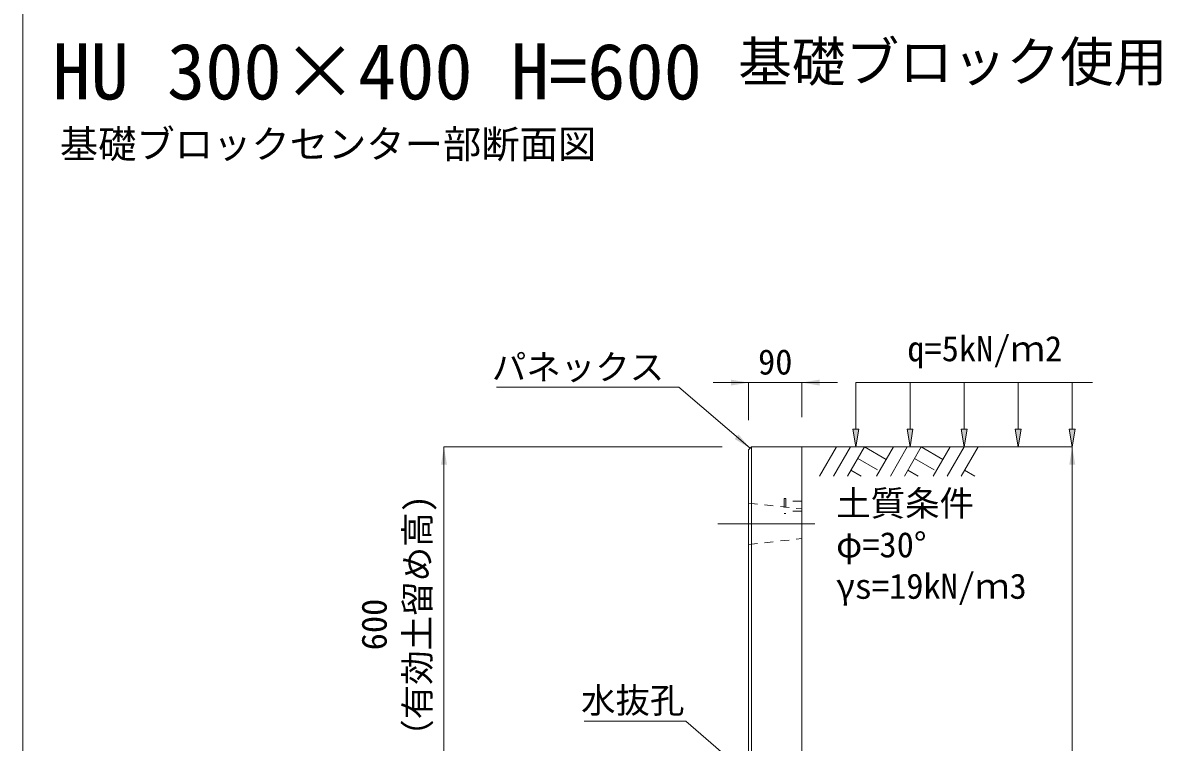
# Model space of a CAD drawing. Units: millimetres at full size. Extents: x 187207 to 255567, y 882048 to 905686.
# Drawn here: x 202997 to 204922, y 897511 to 898727 of the extents above; entities that cross this region are included whole.
import ezdxf
from ezdxf.enums import TextEntityAlignment as Align

# ---------------------------------------------------------------- set-up
doc = ezdxf.new("R2010")
doc.units = ezdxf.units.MM
doc.header["$LTSCALE"] = 20
doc.linetypes.add('USER1', pattern=[28.575, 19.05, -3.175, 3.175, -3.175])
doc.linetypes.add('USER2', pattern=[1.35, 0.75, -0.6])
for name, color, linetype, lineweight in [('0_2', 7, 'Continuous', 20), ('パネックス', 2, 'Continuous', 13), ('図枠', 5, 'Continuous', 13), ('寸法線', 7, 'Continuous', 13), ('引出線', 4, 'Continuous', 13), ('ｲﾝｻｰﾄ', 3, 'USER2', 9), ('ﾊｯﾁﾝｸﾞ', 7, 'Continuous', 5)]:
    doc.layers.add(name, color=color, linetype=linetype, lineweight=lineweight)
doc.layers.add('文字', color=7, linetype='Continuous')
doc.styles.add('ＭＳ ゴシック', font='')
doc.styles.get('ＭＳ ゴシック').set_extended_font_data('MS Gothic')

# ---------------------------------------------------------------- blocks, each defined once
blk = doc.blocks.new('filled_arrow')
at = {"color": 0, "linetype": 'Continuous', "lineweight": -2}
blk.add_solid([(7.5, 1.25), (0, 0), (7.5, -1.25)], dxfattribs=at)

msp = doc.modelspace()

# ---------------------------------------------------------------- hatches: boundary and pattern name
at = {"layer": '寸法線'}
for points in [[(204410.79, 898040.37), (204405.79, 898010.37), (204400.79, 898040.37)], [(204502.2, 898040.37), (204497.2, 898010.37), (204492.2, 898040.37)], [(204593.61, 898040.37), (204588.61, 898010.37), (204583.61, 898040.37)], [(204685.03, 898040.37), (204680.03, 898010.37), (204675.03, 898040.37)], [(204776.44, 898040.37), (204771.44, 898010.37), (204766.44, 898040.37)]]:
    msp.add_hatch(color=256, dxfattribs=at).paths.add_polyline_path(points)

# ---------------------------------------------------------------- linework, layer by layer
at = {"layer": '0_2'}
msp.add_line((204314.37, 898010.37), (204714.37, 898010.37), dxfattribs=at)
at = {"layer": 'パネックス'}
for p, q in [((204229.37, 898010.37), (204224.37, 898005.37)), ((204224.37, 897410.37), (204224.37, 898005.37)), ((204229.37, 898010.37), (204314.37, 898010.37)), ((204314.37, 898010.37), (204314.37, 896840.37)), ((204314.37, 898010.37), (204314.37, 897880.37))]:
    msp.add_line(p, q, dxfattribs=at)
at = {"layer": 'パネックス', "lineweight": 5}
msp.add_line((204229.37, 898010.37), (204229.37, 897410.37), dxfattribs=at)
at = {"layer": 'パネックス', "linetype": 'USER2', "lineweight": 9}
for p, q in [((204224.37, 897915.37), (204314.37, 897905.37)), ((204224.37, 897845.37), (204314.37, 897855.37))]:
    msp.add_line(p, q, dxfattribs=at)
at = {"layer": '図枠'}
msp.add_line((202997.37, 904948.33), (202997.37, 882048.33), dxfattribs=at)
at = {"layer": '寸法線'}
for p, q in [((204164.37, 898118.92), (204374.37, 898118.92)), ((204224.37, 898055.37), (204224.37, 898118.92)), ((204314.37, 898060.37), (204314.37, 898118.92)), ((203709.37, 897410.37), (203709.37, 898010.37)), ((204179.37, 898010.37), (203709.37, 898010.37)), ((204364.37, 898010.37), (204771.44, 898010.37)), ((204771.44, 896840.37), (204771.44, 898010.37))]:
    msp.add_line(p, q, dxfattribs=at)
at = {"layer": '寸法線', "lineweight": 9}
for p, q in [((204805.79, 898118.92), (204405.79, 898118.92)), ((204405.79, 898040.37), (204405.79, 898118.92)), ((204497.2, 898040.37), (204497.2, 898118.92)), ((204588.61, 898040.37), (204588.61, 898118.92)), ((204680.03, 898040.37), (204680.03, 898118.92)), ((204771.44, 898040.37), (204771.44, 898118.92))]:
    msp.add_line(p, q, dxfattribs=at)
at = {"layer": '寸法線', "linetype": 'USER1', "lineweight": 9}
msp.add_line((204172.52, 897880.37), (204336.23, 897880.37), dxfattribs=at)
at = {"layer": '寸法線', "lineweight": 9}
for points in [[(204410.79, 898040.37), (204405.79, 898010.37), (204400.79, 898040.37)], [(204502.2, 898040.37), (204497.2, 898010.37), (204492.2, 898040.37)], [(204593.61, 898040.37), (204588.61, 898010.37), (204583.61, 898040.37)], [(204685.03, 898040.37), (204680.03, 898010.37), (204675.03, 898040.37)], [(204776.44, 898040.37), (204771.44, 898010.37), (204766.44, 898040.37)]]:
    msp.add_lwpolyline(points, close=True, dxfattribs=at)
at = {"layer": '引出線'}
for points in [[(204226.87, 898007.87), (204106.66, 898111.33), (203798.41, 898111.33)], [(204224.37, 897455.37), (204118.14, 897547.09), (203946.4, 897547.09)]]:
    msp.add_lwpolyline(points, dxfattribs=at)
at = {"layer": 'ｲﾝｻｰﾄ'}
for p, q in [((204287.37, 897922.87), (204284.37, 897922.87)), ((204284.37, 897922.87), (204284.37, 897897.87)), ((204287.37, 897922.87), (204287.37, 897897.87)), ((204314.37, 897918.87), (204287.37, 897918.87)), ((204314.37, 897918.87), (204314.37, 897901.87)), ((204287.37, 897897.87), (204284.37, 897897.87)), ((204314.37, 897901.87), (204287.37, 897901.87))]:
    msp.add_line(p, q, dxfattribs=at)
at = {"layer": 'ﾊｯﾁﾝｸﾞ', "lineweight": 9}
for p, q in [((204373.02, 898010.36), (204344.37, 897960.74)), ((204396.64, 898010.36), (204367.99, 897960.74)), ((204420.27, 898010.36), (204391.62, 897960.74)), ((204420.27, 898010.36), (204456.83, 897989.25)), ((204469.02, 898010.36), (204440.37, 897960.74)), ((204492.64, 898010.36), (204463.99, 897960.74)), ((204516.27, 898010.36), (204487.62, 897960.74)), ((204516.27, 898010.36), (204552.83, 897989.25)), ((204565.02, 898010.36), (204536.37, 897960.74)), ((204588.64, 898010.36), (204559.99, 897960.74)), ((204612.26, 898010.36), (204583.62, 897960.74)), ((204408.84, 897990.58), (204442.26, 897971.29)), ((204504.84, 897990.58), (204538.26, 897971.29)), ((204397.42, 897970.79), (204414.84, 897960.74)), ((204493.42, 897970.79), (204510.84, 897960.74)), ((204589.42, 897970.79), (204606.83, 897960.74))]:
    msp.add_line(p, q, dxfattribs=at)

# ---------------------------------------------------------------- block references
at = {"layer": '寸法線', "xscale": 4, "yscale": 4}
for p, rotation in [((204224.37, 898118.92), 180), ((203709.37, 898010.37), 270), ((204771.44, 898010.37), 270)]:
    msp.add_blockref('filled_arrow', p, dxfattribs=dict(at, rotation=rotation))
msp.add_blockref('filled_arrow', (204314.37, 898118.92), dxfattribs=at)
at = {"layer": '引出線', "xscale": 4, "yscale": 4, "rotation": 139.3}
msp.add_blockref('filled_arrow', (204226.87, 898007.87), dxfattribs=at)

# ---------------------------------------------------------------- texts
at = {"layer": '0_2', "style": 'ＭＳ ゴシック'}
msp.add_text('基礎ブロックセンター部断面図', height=47.47, dxfattribs=at).set_placement((203060.14, 898483.91), align=Align.BOTTOM_LEFT)
at = {"layer": '寸法線', "style": 'ＭＳ ゴシック'}
msp.add_text('90', height=42.72, dxfattribs=at).set_placement((204269.37, 898153.92), align=Align.MIDDLE_CENTER)
for s, p in [('土質条件', (204372.34, 897936.38)), ('φ=30°', (204372.34, 897866.38)), ('γs=19kN/ｍ3', (204372.34, 897796.38))]:
    msp.add_text(s, height=42.72, dxfattribs=at).set_placement(p, align=Align.TOP_LEFT)
for s, p in [('（有効土留め高)', (203698.58, 897491.84)), ('600', (203625.45, 897666.66))]:
    msp.add_text(s, height=42.72, rotation=90, dxfattribs=at).set_placement(p, align=Align.BOTTOM_LEFT)
at = {"layer": '引出線', "style": 'ＭＳ ゴシック'}
for s, p in [('パネックス', (204081.66, 898166.47)), ('水抜孔', (204115.89, 897603.38))]:
    msp.add_text(s, height=42.72, dxfattribs=at).set_placement(p, align=Align.TOP_RIGHT)
at = {"layer": '文字', "style": 'ＭＳ ゴシック'}
msp.add_text('基礎ブロック使用', height=66.46, dxfattribs=at).set_placement((204932.1, 898607.68), align=Align.BOTTOM_RIGHT)
for s, height, p in [('HU 300×400 H=600', 94.94, (203047.37, 898568.83)), ('q=5kN/ｍ2', 42.72, (204492.67, 898142.19))]:
    msp.add_text(s, height=height, dxfattribs=at).set_placement(p, align=Align.BOTTOM_LEFT)

doc.saveas('drawing.dxf')
